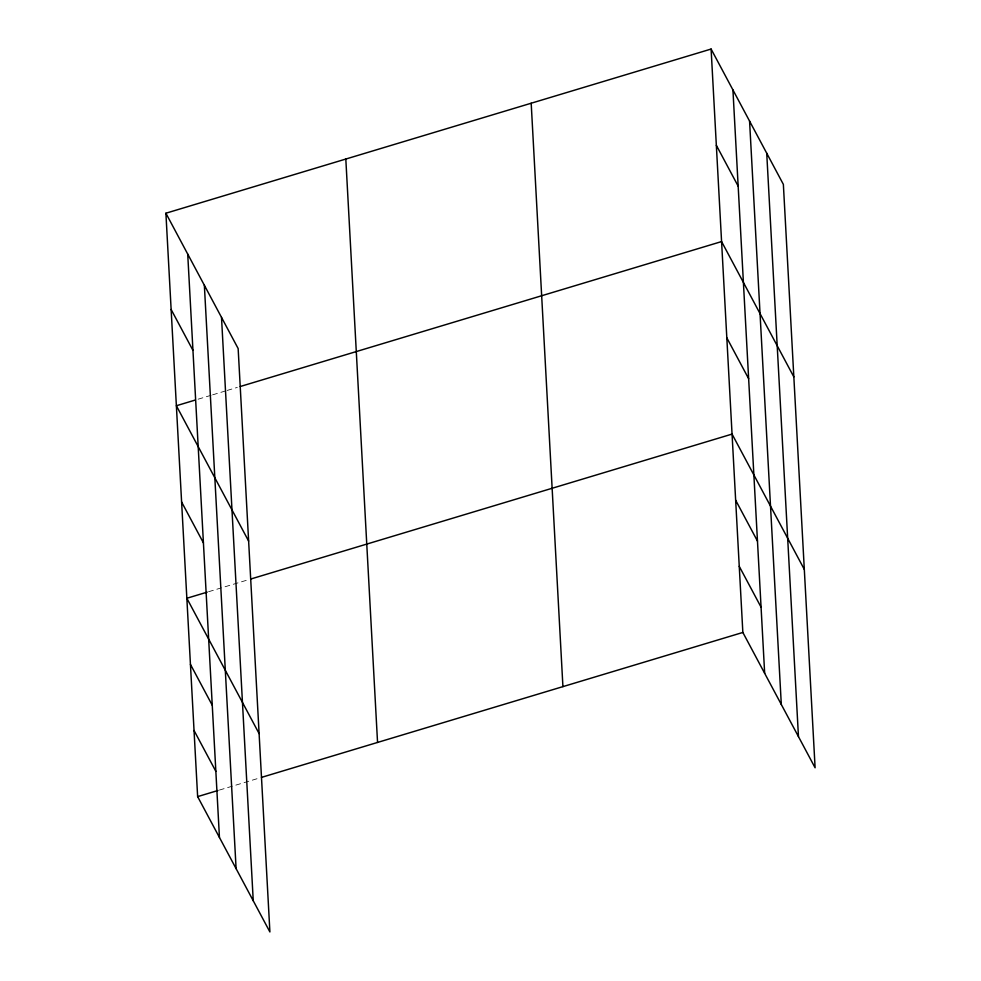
<?xml version="1.0" encoding="UTF-8"?>
<svg xmlns="http://www.w3.org/2000/svg" width="981" height="981" viewBox="0 0 981 981"><rect width="100%" height="100%" fill="white"/><g stroke="black" fill="none" stroke-linecap="round" stroke-linejoin="round"><path stroke-width="0.74" stroke-dasharray="4.91 3.68" d="M198.137 399.193L211.197 395.257M212.644 394.828L225.704 390.892M227.151 390.45L237.304 387.397M208.61 591.715L249.235 579.477M219.401 790.073L260.026 777.835"/><path stroke-width="1.47" d="M165.899 213.22L238.15 348.549L269.898 931.95L197.635 796.621L165.899 213.22L711.102 49.05L783.365 184.379L815.101 767.78L742.85 632.451L711.102 49.05M195.231 400.064L176.372 405.742L248.622 541.071M240.21 386.526L721.587 241.571L793.837 376.9M207.15 592.156L186.844 598.263L259.107 733.592M250.682 579.048L732.059 434.093L804.31 569.421M197.635 796.621L217.941 790.502M261.473 777.393L742.85 632.451M716.351 145.311L738.166 186.169M726.823 337.832L748.638 378.691M735.652 500.212L757.467 541.071M739.245 566.331L761.072 607.19M171.135 309.481L192.95 350.352M181.608 502.002L203.423 542.873M190.437 664.382L212.252 705.241M194.042 730.502L215.857 771.36M766.725 153.208L798.46 736.596M749.57 121.08L781.305 704.481M732.93 89.909L764.665 673.309M531.187 103.226L562.922 686.626M345.815 159.045L377.55 742.445M221.51 317.378L253.245 900.779M204.355 285.263L236.102 868.651M187.714 254.091L219.45 837.48"/></g></svg>
